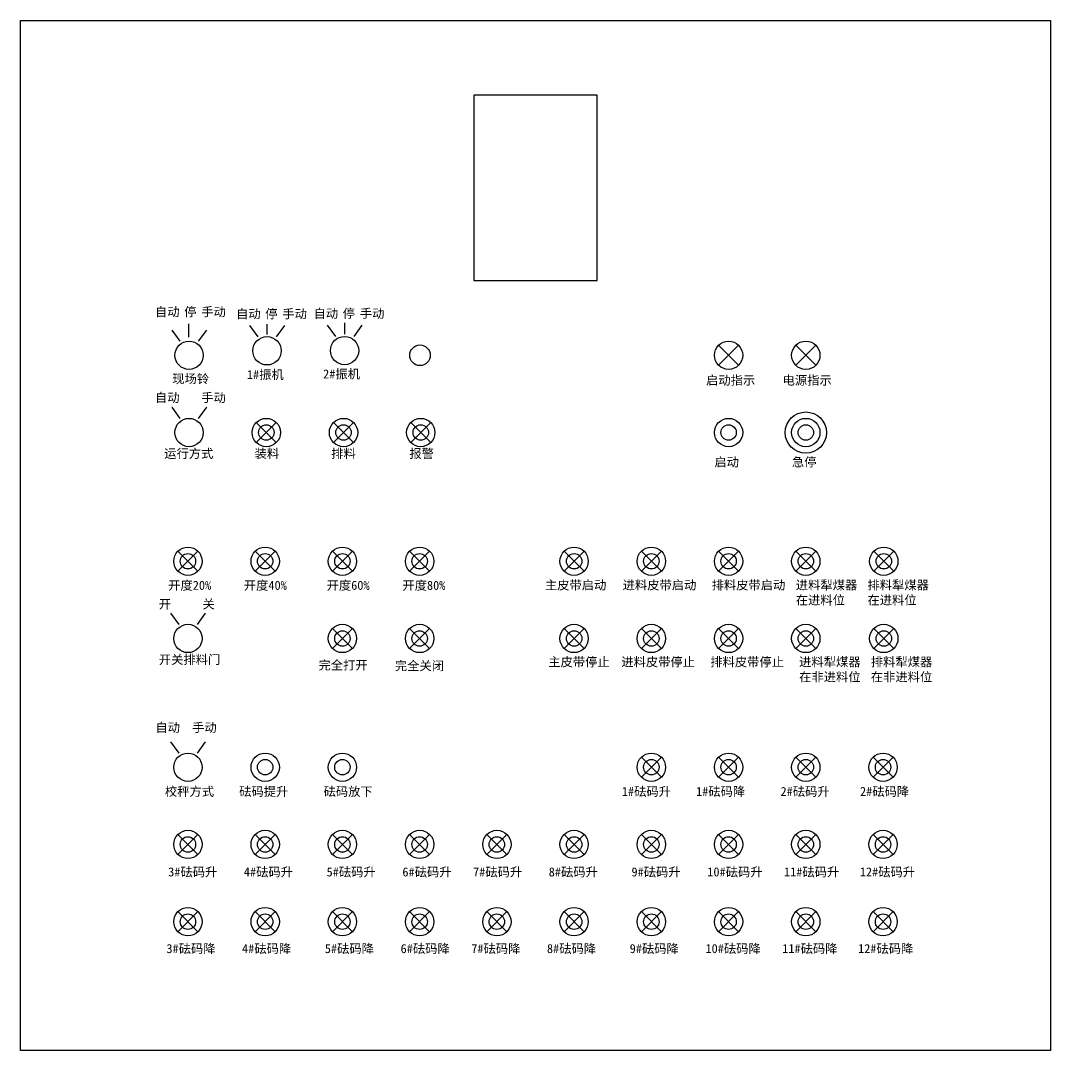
# Model space of a CAD drawing. Extents: x -1423 to 2287, y -3960 to 7.
# Drawn here: x 4 to 804, y -793 to 7 of the extents above; entities that cross this region are included whole.
import ezdxf

# ---------------------------------------------------------------- set-up
doc = ezdxf.new("R2010")
doc.units = 0
doc.header["$MEASUREMENT"] = 0
doc.layers.get('0').update_dxf_attribs({"linetype": 'CONTINUOUS'})

msp = doc.modelspace()

# ---------------------------------------------------------------- linework, layer by layer
for p, q in [((3.92353, 7.40323), (803.92353, 7.40323)), ((3.92353, -792.59677), (3.92353, 7.40323)), ((803.92353, 7.40323), (803.92353, -792.59677)), ((451.92353, -50.59677), (355.92353, -50.59677)), ((355.92353, -50.59677), (355.92353, -194.59677)), ((451.92353, -122.59677), (451.92353, -50.59677)), ((451.92353, -146.59677), (451.92353, -99.71041)), ((451.92353, -194.59677), (451.92353, -146.59677)), ((355.92353, -194.59677), (451.92353, -194.59677)), ((134.6301, -238.64704), (134.6301, -228.15427)), ((181.87492, -229.50298), (188.22797, -238.23036)), ((195.3343, -228.3651), (195.3343, -236.42249)), ((208.82207, -229.50298), (202.46901, -238.23036)), ((242.12222, -229.31142), (248.47527, -238.0388)), ((255.5816, -227.40617), (255.5816, -236.23093)), ((269.06937, -229.31142), (262.71631, -238.0388)), ((121.32393, -232.98556), (127.67699, -241.71293)), ((148.27108, -232.98556), (141.91803, -241.71293)), ((561.70171, -244.8186), (546.14536, -260.37495)), ((546.14536, -244.8186), (561.70171, -260.37495)), ((606.14536, -244.8186), (621.70171, -260.37495)), ((621.70171, -244.8186), (606.14536, -260.37495)), ((121.32393, -292.98556), (127.67699, -301.71293)), ((148.27108, -292.98556), (141.91803, -301.71293)), ((202.57568, -304.8186), (187.01933, -320.37495)), ((187.01933, -304.8186), (202.57568, -320.37495)), ((262.57568, -304.8186), (247.01933, -320.37495)), ((247.01933, -304.8186), (262.57568, -320.37495)), ((307.01933, -304.8186), (322.57568, -320.37495)), ((322.57568, -304.8186), (307.01933, -320.37495)), ((126.14536, -404.8186), (141.70171, -420.37495)), ((141.70171, -404.8186), (126.14536, -420.37495)), ((201.70171, -404.8186), (186.14536, -420.37495)), ((186.14536, -404.8186), (201.70171, -420.37495)), ((261.70171, -404.8186), (246.14536, -420.37495)), ((246.14536, -404.8186), (261.70171, -420.37495)), ((306.14536, -404.8186), (321.70171, -420.37495)), ((321.70171, -404.8186), (306.14536, -420.37495)), ((441.70171, -404.8186), (426.14536, -420.37495)), ((426.14536, -404.8186), (441.70171, -420.37495)), ((486.14536, -404.8186), (501.70171, -420.37495)), ((501.70171, -404.8186), (486.14536, -420.37495)), ((561.70171, -404.8186), (546.14536, -420.37495)), ((546.14536, -404.8186), (561.70171, -420.37495)), ((606.14536, -404.8186), (621.70171, -420.37495)), ((621.70171, -404.8186), (606.14536, -420.37495)), ((682.28242, -404.8186), (666.72607, -420.37495)), ((666.72607, -404.8186), (682.28242, -420.37495)), ((120.44995, -452.98556), (126.80301, -461.71293)), ((147.39711, -452.98556), (141.04405, -461.71293)), ((261.70171, -464.8186), (246.14536, -480.37495)), ((246.14536, -464.8186), (261.70171, -480.37495)), ((306.14536, -464.8186), (321.70171, -480.37495)), ((321.70171, -464.8186), (306.14536, -480.37495)), ((426.14536, -464.8186), (441.70171, -480.37495)), ((441.70171, -464.8186), (426.14536, -480.37495)), ((501.70171, -464.8186), (486.14536, -480.37495)), ((486.14536, -464.8186), (501.70171, -480.37495)), ((546.14536, -464.8186), (561.70171, -480.37495)), ((561.70171, -464.8186), (546.14536, -480.37495)), ((621.70171, -464.8186), (606.14536, -480.37495)), ((606.14536, -464.8186), (621.70171, -480.37495)), ((666.72607, -464.8186), (682.28242, -480.37495)), ((682.28242, -464.8186), (666.72607, -480.37495)), ((120.44995, -552.98556), (126.80301, -561.71293)), ((147.39711, -552.98556), (141.04405, -561.71293)), ((501.70171, -564.8186), (486.14536, -580.37495)), ((486.14536, -564.8186), (501.70171, -580.37495)), ((546.14536, -564.8186), (561.70171, -580.37495)), ((561.70171, -564.8186), (546.14536, -580.37495)), ((606.14536, -564.8186), (621.70171, -580.37495)), ((621.70171, -564.8186), (606.14536, -580.37495)), ((681.70171, -564.8186), (666.14536, -580.37495)), ((666.14536, -564.8186), (681.70171, -580.37495)), ((126.14536, -624.8186), (141.70171, -640.37495)), ((141.70171, -624.8186), (126.14536, -640.37495)), ((201.70171, -624.8186), (186.14536, -640.37495)), ((186.14536, -624.8186), (201.70171, -640.37495)), ((261.70171, -624.8186), (246.14536, -640.37495)), ((246.14536, -624.8186), (261.70171, -640.37495)), ((306.14536, -624.8186), (321.70171, -640.37495)), ((321.70171, -624.8186), (306.14536, -640.37495)), ((381.70171, -624.8186), (366.14536, -640.37495)), ((366.14536, -624.8186), (381.70171, -640.37495)), ((426.14536, -624.8186), (441.70171, -640.37495)), ((441.70171, -624.8186), (426.14536, -640.37495)), ((486.14536, -624.8186), (501.70171, -640.37495)), ((501.70171, -624.8186), (486.14536, -640.37495)), ((561.70171, -624.8186), (546.14536, -640.37495)), ((546.14536, -624.8186), (561.70171, -640.37495)), ((621.70171, -624.8186), (606.14536, -640.37495)), ((606.14536, -624.8186), (621.70171, -640.37495)), ((666.14536, -624.8186), (681.70171, -640.37495)), ((681.70171, -624.8186), (666.14536, -640.37495)), ((126.14536, -684.8186), (141.70171, -700.37495)), ((141.70171, -684.8186), (126.14536, -700.37495)), ((186.14536, -684.8186), (201.70171, -700.37495)), ((201.70171, -684.8186), (186.14536, -700.37495)), ((246.14536, -684.8186), (261.70171, -700.37495)), ((261.70171, -684.8186), (246.14536, -700.37495)), ((321.70171, -684.8186), (306.14536, -700.37495)), ((306.14536, -684.8186), (321.70171, -700.37495)), ((366.14536, -684.8186), (381.70171, -700.37495)), ((381.70171, -684.8186), (366.14536, -700.37495)), ((441.70171, -684.8186), (426.14536, -700.37495)), ((426.14536, -684.8186), (441.70171, -700.37495)), ((501.70171, -684.8186), (486.14536, -700.37495)), ((486.14536, -684.8186), (501.70171, -700.37495)), ((546.14536, -684.8186), (561.70171, -700.37495)), ((561.70171, -684.8186), (546.14536, -700.37495)), ((606.14536, -684.8186), (621.70171, -700.37495)), ((621.70171, -684.8186), (606.14536, -700.37495)), ((681.70171, -684.8186), (666.14536, -700.37495)), ((666.14536, -684.8186), (681.70171, -700.37495)), ((803.92353, -792.59677), (3.92353, -792.59677))]:
    msp.add_line(p, q)
for centre, radius in [((195.34849, -249.1142), 11), ((255.59579, -248.92264), 11), ((134.79751, -252.59677), 11), ((314.17576, -252.59677), 8), ((553.92353, -252.59677), 11), ((613.92353, -252.59677), 11), ((134.79751, -312.59677), 11), ((194.79751, -312.59677), 11), ((254.79751, -312.59677), 11), ((314.79751, -312.59677), 11), ((553.92353, -312.59677), 11), ((613.92353, -312.59677), 16), ((613.92353, -312.59677), 11), ((194.79751, -312.59677), 6), ((254.79751, -312.59677), 6), ((314.79751, -312.59677), 6), ((553.92353, -312.59677), 6), ((613.92353, -312.59677), 6), ((133.92353, -412.59677), 11), ((133.92353, -412.59677), 6), ((193.92353, -412.59677), 11), ((193.92353, -412.59677), 6), ((253.92353, -412.59677), 11), ((253.92353, -412.59677), 6), ((313.92353, -412.59677), 11), ((313.92353, -412.59677), 6), ((433.92353, -412.59677), 11), ((433.92353, -412.59677), 6), ((493.92353, -412.59677), 11), ((493.92353, -412.59677), 6), ((553.92353, -412.59677), 11), ((553.92353, -412.59677), 6), ((613.92353, -412.59677), 11), ((613.92353, -412.59677), 6), ((674.50424, -412.59677), 11), ((674.50424, -412.59677), 6), ((133.92353, -472.59677), 11), ((253.92353, -472.59677), 11), ((313.92353, -472.59677), 11), ((433.92353, -472.59677), 11), ((493.92353, -472.59677), 11), ((553.92353, -472.59677), 11), ((613.92353, -472.59677), 11), ((674.50424, -472.59677), 11), ((253.92353, -472.59677), 6), ((313.92353, -472.59677), 6), ((433.92353, -472.59677), 6), ((493.92353, -472.59677), 6), ((553.92353, -472.59677), 6), ((613.92353, -472.59677), 6), ((674.50424, -472.59677), 6), ((133.92353, -572.59677), 11), ((193.92353, -572.59677), 11), ((193.92353, -572.59677), 6), ((253.92353, -572.59677), 11), ((253.92353, -572.59677), 6), ((493.92353, -572.59677), 11), ((493.92353, -572.59677), 6), ((553.92353, -572.59677), 11), ((553.92353, -572.59677), 6), ((613.92353, -572.59677), 11), ((613.92353, -572.59677), 6), ((673.92353, -572.59677), 11), ((673.92353, -572.59677), 6), ((133.92353, -632.59677), 11), ((193.92353, -632.59677), 11), ((253.92353, -632.59677), 11), ((313.92353, -632.59677), 11), ((373.92353, -632.59677), 11), ((433.92353, -632.59677), 11), ((493.92353, -632.59677), 11), ((553.92353, -632.59677), 11), ((613.92353, -632.59677), 11), ((673.92353, -632.59677), 11), ((133.92353, -632.59677), 6), ((193.92353, -632.59677), 6), ((253.92353, -632.59677), 6), ((313.92353, -632.59677), 6), ((373.92353, -632.59677), 6), ((433.92353, -632.59677), 6), ((493.92353, -632.59677), 6), ((553.92353, -632.59677), 6), ((613.92353, -632.59677), 6), ((673.92353, -632.59677), 6), ((133.92353, -692.59677), 11), ((133.92353, -692.59677), 6), ((193.92353, -692.59677), 11), ((193.92353, -692.59677), 6), ((253.92353, -692.59677), 11), ((253.92353, -692.59677), 6), ((313.92353, -692.59677), 11), ((313.92353, -692.59677), 6), ((373.92353, -692.59677), 11), ((373.92353, -692.59677), 6), ((433.92353, -692.59677), 11), ((433.92353, -692.59677), 6), ((493.92353, -692.59677), 11), ((493.92353, -692.59677), 6), ((553.92353, -692.59677), 11), ((553.92353, -692.59677), 6), ((613.92353, -692.59677), 11), ((613.92353, -692.59677), 6), ((673.92353, -692.59677), 11), ((673.92353, -692.59677), 6)]:
    msp.add_circle(centre, radius)

# ---------------------------------------------------------------- texts
at = {"char_height": 7, "attachment_point": 1}
for s, insert, width in [('\\f宋体|b0|i0|c134|p2;自动', (108.31942, -215.28464), 62.4366), ('\\f宋体|b0|i0|c134|p2;停', (130.9778, -215.28464), 62.4366), ('\\f宋体|b0|i0|c134|p2;手动', (144.26313, -215.28464), 62.4366), ('\\f宋体|b0|i0|c134|p2;自动', (171.29584, -216.89166), 62.4366), ('\\f宋体|b0|i0|c134|p2;停', (193.95422, -216.89166), 62.4366), ('\\f宋体|b0|i0|c134|p2;手动', (207.23956, -216.89166), 62.4366), ('\\f宋体|b0|i0|c134|p2;自动', (231.54314, -216.55498), 62.4366), ('\\f宋体|b0|i0|c134|p2;停', (254.20152, -216.55498), 62.4366), ('\\f宋体|b0|i0|c134|p2;手动', (267.48686, -216.55498), 62.4366), ('\\f宋体|b0|i0|c134|p2;1#振机', (179.74473, -264.08493), 62.4366), ('\\f宋体|b0|i0|c134|p2;2#振机', (238.95283, -263.59174), 62.4366), ('\\f宋体|b0|i0|c134|p2;现场铃', (121.71452, -267.33764), 62.4366), ('\\f宋体|b0|i0|c134|p2;启动指示', (536.39905, -268.48279), 62.4366), ('\\f宋体|b0|i0|c134|p2;电源指示', (595.88088, -268.48279), 62.4366), ('\\f宋体|b0|i0|c134|p2;自动', (108.31942, -281.9171), 62.4366), ('\\f宋体|b0|i0|c134|p2;手动', (144.26313, -281.9171), 62.4366), ('\\f宋体|b0|i0|c134|p2;运行方式', (115.47413, -325.3975), 62.4366), ('\\f宋体|b0|i0|c134|p2;装料', (185.70584, -325.3975), 62.4366), ('\\f宋体|b0|i0|c134|p2;排料', (245.18767, -325.3975), 62.4366), ('\\f宋体|b0|i0|c134|p2;报警', (305.92134, -325.3975), 62.4366), ('\\f宋体|b0|i0|c134|p2;启动', (542.88141, -332.01645), 62.4366), ('\\f宋体|b0|i0|c134|p2;急停', (603.14266, -332.01645), 62.4366), ('\\f宋体|b0|i0|c134|p2;开度20%', (118.57059, -427.79958), 62.4366), ('\\f宋体|b0|i0|c134|p2;开度40%', (177.34117, -427.79958), 62.4366), ('\\f宋体|b0|i0|c134|p2;开度60%', (241.63717, -427.79958), 62.4366), ('\\f宋体|b0|i0|c134|p2;开度80%', (300.52816, -427.79958), 62.4366), ('\\f宋体|b0|i0|c134|p2;主皮带启动', (411.2351, -427.56751), 62.4366), ('\\f宋体|b0|i0|c134|p2;进料皮带启动', (471.62146, -427.56751), 62.4366), ('\\f宋体|b0|i0|c134|p2;排料皮带启动', (540.72786, -427.56751), 62.4366), ('\\f宋体|b0|i0|c134|p2;进料犁煤器\\P在进料位', (606.11917, -427.56751), 62.4366), ('\\f宋体|b0|i0|c134|p2;排料犁煤器\\P在进料位', (661.80504, -427.56751), 62.4366), ('\\f宋体|b0|i0|c134|p2;开', (111.29223, -442.3389), 62.4366), ('\\f宋体|b0|i0|c134|p2;关', (145.27353, -442.3389), 62.4366), ('\\f宋体|b0|i0|c134|p2;开关排料门', (111.29223, -485.46046), 62.4366), ('\\f宋体|b0|i0|c134|p2;主皮带停止', (413.83308, -487.26587), 62.4366), ('\\f宋体|b0|i0|c134|p2;进料皮带停止', (470.58226, -487.26587), 62.4366), ('\\f宋体|b0|i0|c134|p2;排料皮带停止', (539.68866, -487.26587), 62.4366), ('\\f宋体|b0|i0|c134|p2;进料犁煤器\\P在非进料位', (608.71715, -487.26587), 62.4366), ('\\f宋体|b0|i0|c134|p2;排料犁煤器\\P在非进料位', (664.40302, -487.26587), 62.4366), ('\\f宋体|b0|i0|c134|p2;完全打开', (235.35096, -489.76094), 62.4366), ('\\f宋体|b0|i0|c134|p2;完全关闭', (294.68339, -490.29982), 62.4366), ('\\f宋体|b0|i0|c134|p2;自动', (108.61984, -538.22273), 62.4366), ('\\f宋体|b0|i0|c134|p2;手动', (137.19253, -538.22273), 62.4366), ('\\f宋体|b0|i0|c134|p2;校秤方式', (116.02758, -587.91435), 62.4366091), ('\\f宋体|b0|i0|c134|p2;砝码提升', (173.70207, -587.91435), 62.4366), ('\\f宋体|b0|i0|c134|p2;砝码放下', (239.31342, -587.91435), 62.4366), ('\\f宋体|b0|i0|c134|p2;1#砝码升', (470.97677, -587.91435), 62.4366), ('\\f宋体|b0|i0|c134|p2;1#砝码降', (528.65127, -587.91435), 62.4366), ('\\f宋体|b0|i0|c134|p2;2#砝码升', (594.26262, -587.91435), 62.4366), ('\\f宋体|b0|i0|c134|p2;2#砝码降', (656.02972, -587.91435), 62.4366), ('\\f宋体|b0|i0|c134|p2;3#砝码升', (118.57059, -650.43506), 62.4366), ('\\f宋体|b0|i0|c134|p2;4#砝码升', (177.34117, -650.43506), 62.4366), ('\\f宋体|b0|i0|c134|p2;5#砝码升', (241.63717, -650.43506), 62.4366), ('\\f宋体|b0|i0|c134|p2;6#砝码升', (300.52816, -650.43506), 62.4366), ('\\f宋体|b0|i0|c134|p2;7#砝码升', (355.41757, -650.43506), 62.4366), ('\\f宋体|b0|i0|c134|p2;8#砝码升', (414.18815, -650.43506), 62.4366), ('\\f宋体|b0|i0|c134|p2;9#砝码升', (478.48415, -650.43506), 62.4366), ('\\f宋体|b0|i0|c134|p2;10#砝码升', (537.37514, -650.43506), 62.4366), ('\\f宋体|b0|i0|c134|p2;11#砝码升', (596.98068, -650.43506), 62.4366), ('\\f宋体|b0|i0|c134|p2;12#砝码升', (655.87167, -650.43506), 62.4366), ('\\f宋体|b0|i0|c134|p2;3#砝码降', (117.18408, -710.00027), 62.4366), ('\\f宋体|b0|i0|c134|p2;4#砝码降', (175.95465, -710.00027), 62.4366), ('\\f宋体|b0|i0|c134|p2;5#砝码降', (240.25065, -710.00027), 62.4366), ('\\f宋体|b0|i0|c134|p2;6#砝码降', (299.14165, -710.00027), 62.4366), ('\\f宋体|b0|i0|c134|p2;7#砝码降', (354.03106, -710.00027), 62.4366), ('\\f宋体|b0|i0|c134|p2;8#砝码降', (412.80163, -710.00027), 62.4366), ('\\f宋体|b0|i0|c134|p2;9#砝码降', (477.09763, -710.00027), 62.4366), ('\\f宋体|b0|i0|c134|p2;10#砝码降', (535.98863, -710.00027), 62.4366), ('\\f宋体|b0|i0|c134|p2;11#砝码降', (595.59416, -710.00027), 62.4366), ('\\f宋体|b0|i0|c134|p2;12#砝码降', (654.48515, -710.00027), 62.4366)]:
    msp.add_mtext(s, dxfattribs=dict(at, insert=insert, width=width))

doc.saveas('drawing.dxf')
